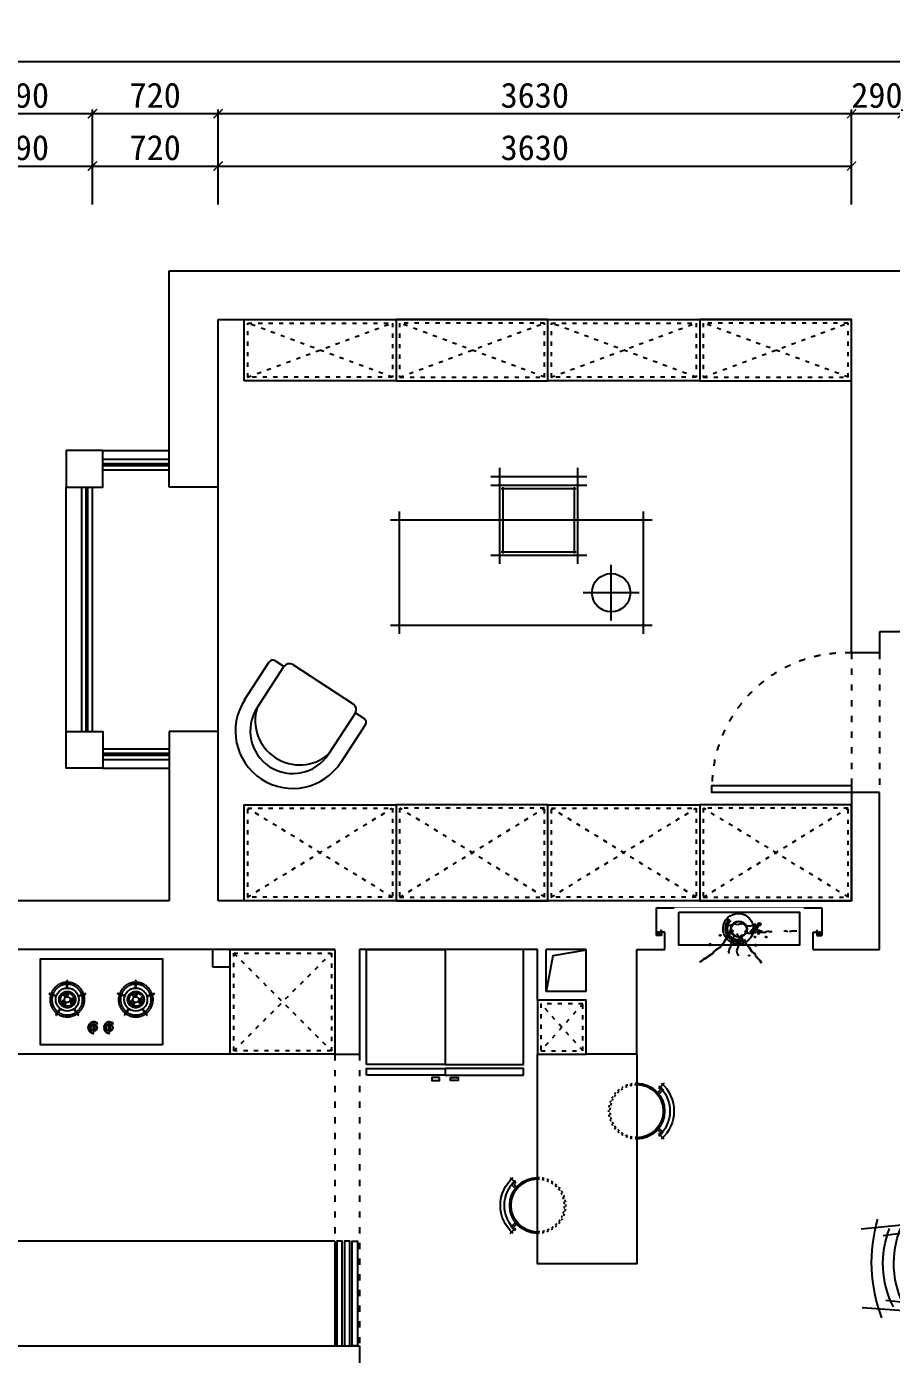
# Model space of a CAD drawing. Header units: millimetres. Extents: x -58733 to 427521, y -235734 to 553534.
# Drawn here: x 73147 to 78102, y 343737 to 351346 of the extents above; entities that cross this region are included whole.
import ezdxf

# ---------------------------------------------------------------- set-up
doc = ezdxf.new("R2010")
doc.units = ezdxf.units.MM
doc.linetypes.add('ACAD_ISO02W100', pattern=[15, 12, -3])
doc.linetypes.add('ACAD_ISO03W100', pattern=[30, 12, -18])
for name, color, linetype in [('01.墙体', 7, 'Continuous'), ('02-洁具及配件（地平图显示）', 1, 'Continuous'), ('02-活动家具', 1, 'Continuous'), ('1-活动家具粗线', 51, 'Continuous'), ('1-活动家具细线', 8, 'Continuous'), ('4平-文字', 7, 'Continuous'), ('4平-灶具', 7, 'Continuous'), ('J家具', 135, 'Continuous'), ('ZL家具内框', 251, 'Continuous'), ('ZL家具外框', 1, 'Continuous')]:
    doc.layers.add(name, color=color, linetype=linetype)
doc.styles.add('黑体', font='simhei.ttf')
doc.dimstyles.new('J', dxfattribs={"dimscale": 0.8, "dimtxt": 180, "dimasz": 65, "dimexe": 30, "dimexo": 100, "dimgap": 40, "dimtad": 1, "dimdec": 0, "dimtxsty": '黑体', "dimblk": 'ARCHTICK', "dimcen": 2.5, "dimclrd": 251, "dimclre": 251, "dimclrt": 1, "dimadec": 0, "dimazin": 0, "dimtfac": 1, "dimtdec": 0, "dimtix": 1, "dimtmove": 1, "dimatfit": 3, "dimfxl": 1, "dimarcsym": 0})

# ---------------------------------------------------------------- blocks, each defined once
blk = doc.blocks.new('G$CC743C0DE')
at = {"layer": '4平-灶具', "color": 1, "linetype": 'ACAD_ISO03W100'}
for centre, start, end in [((90, 320.8), 35.99932, 215.99932), ((217.3, 320.8), 323.99932, 143.99932), ((482.7, 320.8), 35.99932, 215.99932), ((610, 320.8), 323.99932, 143.99932), ((256.6, 199.7), 251.99932, 71.99932), ((443.4, 199.7), 107.99932, 287.99932), ((649.3, 199.7), 251.99932, 71.99932), ((153.7, 124.9), 179.99932, 359.99932), ((546.3, 124.9), 179.99932, 359.99932)]:
    blk.add_arc(centre, 1.65, start, end, dxfattribs=at)
at = {"layer": 'ZL家具内框', "linetype": 'ACAD_ISO02W100', "ltscale": 0.2}
for p, q in [((304.9, 423.7), (304.9, 426.7)), ((334.9, 395.2), (337.9, 395.2)), ((334.9, 392.2), (337.9, 392.2)), ((395.1, 423.7), (395.1, 426.7)), ((425.1, 395.2), (428.1, 395.2)), ((425.1, 392.2), (428.1, 392.2)), ((283.7, 372.4), (281.6, 370.3)), ((303.4, 363.7), (303.4, 360.7)), ((306.4, 363.7), (306.4, 360.7)), ((373.9, 372.4), (371.8, 370.3)), ((393.6, 363.7), (393.6, 360.7)), ((396.6, 363.7), (396.6, 360.7))]:
    blk.add_line(p, q, dxfattribs=at)
for centre, radius in [((153.7, 233.2), 47.3), ((153.7, 233.2), 38.5), ((153.7, 233.2), 16.5), ((546.3, 233.2), 47.3), ((546.3, 233.2), 38.5), ((546.3, 233.2), 16.5)]:
    blk.add_circle(centre, radius, dxfattribs=at)
for centre, radius, start, end in [((304.9, 393.7), 33, 2.60458, 89.99932), ((304.9, 393.7), 30, 2.86531, 89.99932), ((304.9, 393.7), 30, 272.86531, 357.13334), ((304.9, 393.7), 33, 272.60458, 357.39407), ((395.1, 393.7), 33, 2.60458, 89.99932), ((395.1, 393.7), 30, 2.86531, 89.99932), ((395.1, 393.7), 30, 272.86531, 357.13334), ((395.1, 393.7), 33, 272.60458, 357.39407), ((153.7, 233.2), 99, 126.9543, 197.04435), ((153.7, 233.2), 99, 54.9543, 125.04435), ((153.7, 233.2), 88, 55.07368, 124.92497), ((153.7, 233.2), 99, 342.9543, 53.04435), ((304.9, 393.7), 33, 224.99932, 267.39407), ((304.9, 393.7), 30, 224.99932, 267.13334), ((395.1, 393.7), 33, 224.99932, 267.39407), ((395.1, 393.7), 30, 224.99932, 267.13334), ((546.3, 233.2), 99, 126.9543, 197.04435), ((546.3, 233.2), 99, 54.9543, 125.04435), ((546.3, 233.2), 88, 55.07368, 124.92497), ((546.3, 233.2), 99, 342.9543, 53.04435), ((153.7, 233.2), 88, 127.07368, 196.92497), ((153.7, 233.2), 33, 146.47349, 179.99932), ((126.2, 233.2), 5.5, 179.99932, 359.99932), ((130.7, 248.3), 5.5, 326.47349, 146.47349), ((153.7, 233.2), 22, 146.47349, 179.99932), ((167.4, 257), 5.5, 59.99932, 239.99932), ((153.7, 233.2), 22, 26.47349, 59.99932), ((153.7, 233.2), 33, 26.47349, 59.99932), ((178.3, 245.4), 5.5, 206.47349, 26.47349), ((153.7, 233.2), 88, 343.07368, 52.92497), ((546.3, 233.2), 88, 127.07368, 196.92497), ((546.3, 233.2), 33, 146.47349, 179.99932), ((518.8, 233.2), 5.5, 179.99932, 359.99932), ((523.4, 248.3), 5.5, 326.47349, 146.47349), ((546.3, 233.2), 22, 146.47349, 179.99932), ((560.1, 257), 5.5, 59.99932, 239.99932), ((546.3, 233.2), 22, 26.47349, 59.99932), ((546.3, 233.2), 33, 26.47349, 59.99932), ((570.9, 245.4), 5.5, 206.47349, 26.47349), ((546.3, 233.2), 88, 343.07368, 52.92497), ((153.7, 233.2), 99, 198.9543, 269.04435), ((153.7, 233.2), 88, 199.07368, 268.92497), ((152, 205.7), 5.5, 86.47349, 266.47349), ((153.7, 233.2), 33, 266.47349, 299.99932), ((153.7, 233.2), 22, 266.47349, 299.99932), ((153.7, 233.2), 88, 271.07368, 340.92497), ((153.7, 233.2), 99, 270.9543, 341.04435), ((167.4, 209.3), 5.5, 299.99932, 119.99932), ((546.3, 233.2), 99, 198.9543, 269.04435), ((546.3, 233.2), 88, 199.07368, 268.92497), ((544.6, 205.7), 5.5, 86.47349, 266.47349), ((546.3, 233.2), 33, 266.47349, 299.99932), ((546.3, 233.2), 22, 266.47349, 299.99932), ((546.3, 233.2), 88, 271.07368, 340.92497), ((546.3, 233.2), 99, 270.9543, 341.04435), ((560.1, 209.3), 5.5, 299.99932, 119.99932)]:
    blk.add_arc(centre, radius, start, end, dxfattribs=at)
at = {"layer": 'ZL家具外框'}
for p, q in [((301.9, 376.4), (301.9, 410.9)), ((307.9, 376.4), (307.9, 410.9)), ((392.1, 376.4), (392.1, 410.9)), ((398.1, 376.4), (398.1, 410.9)), ((112.6, 286.9), (88.7, 319.8)), ((115.2, 288.9), (91.4, 321.7)), ((192.1, 288.9), (216, 321.7)), ((194.8, 286.9), (218.6, 319.8)), ((505.2, 286.9), (481.4, 319.8)), ((507.9, 288.9), (484, 321.7)), ((584.8, 288.9), (608.6, 321.7)), ((587.4, 286.9), (611.3, 319.8)), ((88.8, 213.8), (50.2, 201.3)), ((89.8, 210.7), (51.2, 198.1)), ((152, 165.5), (152, 124.9)), ((155.3, 165.5), (155.3, 124.9)), ((217.5, 210.7), (256.1, 198.1)), ((218.5, 213.8), (257.2, 201.3)), ((481.5, 213.8), (442.8, 201.3)), ((482.5, 210.7), (443.9, 198.1)), ((544.7, 165.5), (544.7, 124.9)), ((548, 165.5), (548, 124.9)), ((610.2, 210.7), (648.8, 198.1)), ((611.2, 213.8), (649.8, 201.3))]:
    blk.add_line(p, q, dxfattribs=at)
blk.add_lwpolyline([(0, 491.7), (700, 491.7), (700, 0), (0, 0)], close=True, dxfattribs=at)
for centre, radius in [((304.9, 393.7), 20), ((395.1, 393.7), 20), ((153.7, 233.2), 66), ((546.3, 233.2), 66)]:
    blk.add_circle(centre, radius, dxfattribs=at)
for centre, radius, start, end in [((304.9, 393.7), 18, 99.59339, 260.40526), ((304.9, 410.6), 3.01, 355.12371, 184.87494), ((304.9, 393.7), 18, 279.59339, 80.40526), ((395.1, 393.7), 18, 99.59339, 260.40526), ((395.1, 410.6), 3.01, 355.12371, 184.87494), ((395.1, 393.7), 18, 279.59339, 80.40526), ((304.9, 376.7), 3.01, 175.12371, 4.87494), ((395.1, 376.7), 3.01, 175.12371, 4.87494), ((113.9, 287.9), 1.65, 215.99932, 35.99932), ((193.4, 287.9), 1.65, 143.99932, 323.99932), ((506.6, 287.9), 1.65, 215.99932, 35.99932), ((586.1, 287.9), 1.65, 143.99932, 323.99932), ((50.7, 199.7), 1.65, 107.99932, 287.99932), ((89.3, 212.2), 1.65, 287.99932, 107.99932), ((153.7, 165.5), 1.65, 359.99932, 179.99932), ((218, 212.2), 1.65, 71.99932, 251.99932), ((482, 212.2), 1.65, 287.99932, 107.99932), ((546.3, 165.5), 1.65, 359.99932, 179.99932), ((610.7, 212.2), 1.65, 71.99932, 251.99932)]:
    blk.add_arc(centre, radius, start, end, dxfattribs=at)
blk = doc.blocks.new('A$C7C6F01A2')
at = {"color": 1}
for p, q in [((63.4, 502.2), (30.3, 72.8)), ((513.7, 506.8), (556.1, 73.3)), ((579.2, 78.4), (477.1, 77.3)), ((535.4, 79.7), (545.2, 0)), ((106.6, 73.6), (0, 72.5)), ((48, 74.8), (40.7, 2.9))]:
    blk.add_line(p, q, dxfattribs=at)
at = {"color": 251}
for p, q in [((104.3, 377.3), (69.4, 64.2)), ((475.5, 371.4), (517, 64.7))]:
    blk.add_line(p, q, dxfattribs=at)
at = {"color": 1}
blk.add_arc((277.8, -433.9), 881.3, 70.28612, 107.71963, dxfattribs=at)
at = {"color": 251}
for centre in [(276.8, -165.5), (277.5, -227.9)]:
    blk.add_arc(centre, 548.1, 64.42756, 112.75493, dxfattribs=at)
blk = doc.blocks.new('G$C234987D3')
for points in [[(657.5, 1100), (0, 1100), (0, 650), (657.5, 650)], [(720, 1100), (681.8, 1100), (681.8, 650), (720, 650)], [(657.5, 200), (0, 200), (0, 650), (657.5, 650)], [(720, 200), (681.8, 200), (681.8, 650), (720, 650)]]:
    blk.add_lwpolyline(points, close=True)
at = {"color": 251}
for points in [[(733.2, 680.9), (733.2, 724.7), (750.7, 724.7), (750.7, 680.9)], [(733.2, 619.1), (733.2, 575.3), (750.7, 575.3), (750.7, 619.1)]]:
    blk.add_lwpolyline(points, close=True, dxfattribs=at)
blk = doc.blocks.new('rtyuihhdsfhg')
for p, q in [((52866.7, 5725.6), (52902.4, 5690.6)), ((53217.9, 5725.6), (53182.2, 5690.6))]:
    blk.add_line(p, q)
at = {"color": 251}
for p, q in [((52896.6, 5713.9), (52932.4, 5678.8)), ((52906.1, 5722), (52942.1, 5686.7)), ((53178.6, 5722), (53142.5, 5686.7)), ((53188.1, 5713.9), (53152.3, 5678.8))]:
    blk.add_line(p, q, dxfattribs=at)
for radius, start, end in [(233.3, 41.34442, 138.65558), (208.3, 40.9755, 139.0245), (175, 0.20966, 179.79034)]:
    blk.add_arc((53042.3, 5553.5), radius, start, end)
blk.add_arc((53042.3, 5553.5), 166.7, 0.22014, 179.77986, dxfattribs=at)
at = {"color": 251, "linetype": 'ACAD_ISO03W100'}
blk.add_arc((53042.3, 5554.2), 175, 179.79034, 0.20966, dxfattribs=at)
at = {"color": 250, "linetype": 'ACAD_ISO03W100'}
blk.add_arc((53042.3, 5554.2), 166.7, 179.77986, 0.22014, dxfattribs=at)
blk = doc.blocks.new('_ArchTick')
at = {"color": 0, "linetype": 'ByBlock', "const_width": 0.15}
blk.add_lwpolyline([(-0.5, -0.5), (0.5, 0.5)], dxfattribs=at)
blk = doc.blocks.new('*D158')
at = {"layer": '01.墙体', "color": 251, "lineweight": -2}
for p, q in [((72733.8, 350326.9), (72733.8, 350570.9)), ((73523.8, 350326.9), (73523.8, 350570.9)), ((72733.8, 350546.9), (73523.8, 350546.9))]:
    blk.add_line(p, q, dxfattribs=at)
at = {"layer": 'Defpoints', "color": 0}
for p in [(73523.8, 350546.9), (72733.8, 350246.9), (73523.8, 350246.9)]:
    blk.add_point(p, dxfattribs=at)
at = {"layer": '01.墙体', "color": 251, "lineweight": -2, "xscale": 52, "yscale": 52, "zscale": 52, "rotation": 180}
blk.add_blockref('_ArchTick', (72733.8, 350546.9), dxfattribs=at)
at = {"layer": '01.墙体', "color": 251, "lineweight": -2, "xscale": 52, "yscale": 52, "zscale": 52}
blk.add_blockref('_ArchTick', (73523.8, 350546.9), dxfattribs=at)
at = {"layer": '01.墙体', "color": 1, "insert": (73128.8, 350651.7), "char_height": 144, "attachment_point": 5, "style": '黑体'}
blk.add_mtext('790', dxfattribs=at)
blk = doc.blocks.new('*D159')
at = {"layer": '01.墙体', "color": 251, "lineweight": -2}
for p, q in [((73523.8, 350326.9), (73523.8, 350570.9)), ((74243.8, 350326.9), (74243.8, 350570.9)), ((73523.8, 350546.9), (74243.8, 350546.9))]:
    blk.add_line(p, q, dxfattribs=at)
at = {"layer": 'Defpoints', "color": 0}
for p in [(74243.8, 350546.9), (73523.8, 350246.9), (74243.8, 350246.9)]:
    blk.add_point(p, dxfattribs=at)
at = {"layer": '01.墙体', "color": 251, "lineweight": -2, "xscale": 52, "yscale": 52, "zscale": 52, "rotation": 180}
blk.add_blockref('_ArchTick', (73523.8, 350546.9), dxfattribs=at)
at = {"layer": '01.墙体', "color": 251, "lineweight": -2, "xscale": 52, "yscale": 52, "zscale": 52}
blk.add_blockref('_ArchTick', (74243.8, 350546.9), dxfattribs=at)
at = {"layer": '01.墙体', "color": 1, "insert": (73883.8, 350651.7), "char_height": 144, "attachment_point": 5, "style": '黑体'}
blk.add_mtext('720', dxfattribs=at)
blk = doc.blocks.new('*D160')
at = {"layer": '01.墙体', "color": 251, "lineweight": -2}
for p, q in [((74243.8, 350326.9), (74243.8, 350570.9)), ((77873.8, 350326.9), (77873.8, 350570.9)), ((74243.8, 350546.9), (77873.8, 350546.9))]:
    blk.add_line(p, q, dxfattribs=at)
at = {"layer": 'Defpoints', "color": 0}
for p in [(77873.8, 350546.9), (74243.8, 350246.9), (77873.8, 350246.9)]:
    blk.add_point(p, dxfattribs=at)
at = {"layer": '01.墙体', "color": 251, "lineweight": -2, "xscale": 52, "yscale": 52, "zscale": 52, "rotation": 180}
blk.add_blockref('_ArchTick', (74243.8, 350546.9), dxfattribs=at)
at = {"layer": '01.墙体', "color": 251, "lineweight": -2, "xscale": 52, "yscale": 52, "zscale": 52}
blk.add_blockref('_ArchTick', (77873.8, 350546.9), dxfattribs=at)
at = {"layer": '01.墙体', "color": 1, "insert": (76058.8, 350651.7), "char_height": 144, "attachment_point": 5, "style": '黑体'}
blk.add_mtext('3630', dxfattribs=at)
blk = doc.blocks.new('*D169')
at = {"layer": '01.墙体', "color": 251, "lineweight": -2}
for p, q in [((77873.8, 350326.9), (77873.8, 350870.9)), ((78163.8, 350326.9), (78163.8, 350870.9)), ((77873.8, 350846.9), (77821.8, 350846.9)), ((78163.8, 350846.9), (77873.8, 350846.9)), ((78163.8, 350846.9), (78215.8, 350846.9))]:
    blk.add_line(p, q, dxfattribs=at)
at = {"layer": 'Defpoints', "color": 0}
for p in [(77873.8, 350846.9), (77873.8, 350246.9), (78163.8, 350246.9)]:
    blk.add_point(p, dxfattribs=at)
at = {"layer": '01.墙体', "color": 251, "lineweight": -2, "xscale": 52, "yscale": 52, "zscale": 52}
blk.add_blockref('_ArchTick', (77873.8, 350846.9), dxfattribs=at)
at = {"layer": '01.墙体', "color": 251, "lineweight": -2, "xscale": 52, "yscale": 52, "zscale": 52, "rotation": 180}
blk.add_blockref('_ArchTick', (78163.8, 350846.9), dxfattribs=at)
at = {"layer": '01.墙体', "color": 1, "insert": (78018.8, 350951.7), "char_height": 144, "attachment_point": 5, "style": '黑体'}
blk.add_mtext('290', dxfattribs=at)
blk = doc.blocks.new('*D170')
at = {"layer": '01.墙体', "color": 251, "lineweight": -2}
for p, q in [((74243.8, 350326.9), (74243.8, 350870.9)), ((77873.8, 350326.9), (77873.8, 350870.9)), ((77873.8, 350846.9), (74243.8, 350846.9))]:
    blk.add_line(p, q, dxfattribs=at)
at = {"layer": 'Defpoints', "color": 0}
for p in [(74243.8, 350846.9), (74243.8, 350246.9), (77873.8, 350246.9)]:
    blk.add_point(p, dxfattribs=at)
at = {"layer": '01.墙体', "color": 251, "lineweight": -2, "xscale": 52, "yscale": 52, "zscale": 52, "rotation": 180}
blk.add_blockref('_ArchTick', (74243.8, 350846.9), dxfattribs=at)
at = {"layer": '01.墙体', "color": 251, "lineweight": -2, "xscale": 52, "yscale": 52, "zscale": 52}
blk.add_blockref('_ArchTick', (77873.8, 350846.9), dxfattribs=at)
at = {"layer": '01.墙体', "color": 1, "insert": (76058.8, 350951.7), "char_height": 144, "attachment_point": 5, "style": '黑体'}
blk.add_mtext('3630', dxfattribs=at)
blk = doc.blocks.new('*D171')
at = {"layer": '01.墙体', "color": 251, "lineweight": -2}
for p, q in [((73523.8, 350326.9), (73523.8, 350870.9)), ((74243.8, 350326.9), (74243.8, 350870.9)), ((74243.8, 350846.9), (73523.8, 350846.9))]:
    blk.add_line(p, q, dxfattribs=at)
at = {"layer": 'Defpoints', "color": 0}
for p in [(73523.8, 350846.9), (73523.8, 350246.9), (74243.8, 350246.9)]:
    blk.add_point(p, dxfattribs=at)
at = {"layer": '01.墙体', "color": 251, "lineweight": -2, "xscale": 52, "yscale": 52, "zscale": 52, "rotation": 180}
blk.add_blockref('_ArchTick', (73523.8, 350846.9), dxfattribs=at)
at = {"layer": '01.墙体', "color": 251, "lineweight": -2, "xscale": 52, "yscale": 52, "zscale": 52}
blk.add_blockref('_ArchTick', (74243.8, 350846.9), dxfattribs=at)
at = {"layer": '01.墙体', "color": 1, "insert": (73883.8, 350951.7), "char_height": 144, "attachment_point": 5, "style": '黑体'}
blk.add_mtext('720', dxfattribs=at)
blk = doc.blocks.new('*D172')
at = {"layer": '01.墙体', "color": 251, "lineweight": -2}
for p, q in [((72733.8, 350326.9), (72733.8, 350870.9)), ((73523.8, 350326.9), (73523.8, 350870.9)), ((73523.8, 350846.9), (72733.8, 350846.9))]:
    blk.add_line(p, q, dxfattribs=at)
at = {"layer": 'Defpoints', "color": 0}
for p in [(72733.8, 350846.9), (72733.8, 350246.9), (73523.8, 350246.9)]:
    blk.add_point(p, dxfattribs=at)
at = {"layer": '01.墙体', "color": 251, "lineweight": -2, "xscale": 52, "yscale": 52, "zscale": 52, "rotation": 180}
blk.add_blockref('_ArchTick', (72733.8, 350846.9), dxfattribs=at)
at = {"layer": '01.墙体', "color": 251, "lineweight": -2, "xscale": 52, "yscale": 52, "zscale": 52}
blk.add_blockref('_ArchTick', (73523.8, 350846.9), dxfattribs=at)
at = {"layer": '01.墙体', "color": 1, "insert": (73128.8, 350951.7), "char_height": 144, "attachment_point": 5, "style": '黑体'}
blk.add_mtext('790', dxfattribs=at)
blk = doc.blocks.new('*D175')
at = {"layer": '01.墙体', "color": 251, "lineweight": -2}
for p, q in [((71823.8, 350326.9), (71823.8, 351170.9)), ((85193.8, 350326.9), (85193.8, 351170.9)), ((71823.8, 351146.9), (85193.8, 351146.9))]:
    blk.add_line(p, q, dxfattribs=at)
at = {"layer": 'Defpoints', "color": 0}
for p in [(85193.8, 351146.9), (71823.8, 350246.9), (85193.8, 350246.9)]:
    blk.add_point(p, dxfattribs=at)
at = {"layer": '01.墙体', "color": 251, "lineweight": -2, "xscale": 52, "yscale": 52, "zscale": 52, "rotation": 180}
blk.add_blockref('_ArchTick', (71823.8, 351146.9), dxfattribs=at)
at = {"layer": '01.墙体', "color": 251, "lineweight": -2, "xscale": 52, "yscale": 52, "zscale": 52}
blk.add_blockref('_ArchTick', (85193.8, 351146.9), dxfattribs=at)
at = {"layer": '01.墙体', "color": 1, "insert": (78508.8, 351251.7), "char_height": 144, "attachment_point": 5, "style": '黑体'}
blk.add_mtext('13370', dxfattribs=at)
blk = doc.blocks.new('海龍01074094')
for p, q in [((-338.7, -356.6), (-32.7, -52)), ((21.1, -52.1), (66.1, -7.3)), ((291.4, -196), (100.6, -6.1)), ((101.5, -7.4), (171.8, -78)), ((-338.9, -410.5), (-383.9, -455.3)), ((-194, -681.5), (-383.9, -490.7))]:
    blk.add_line(p, q)
at = {"color": 251}
for p, q in [((21.1, -52.1), (228.7, -260.6)), ((-131.3, -619), (-338.9, -410.5))]:
    blk.add_line(p, q, dxfattribs=at)
for centre, radius, start, end in [((-5.9, -79), 38.1, 44.87262, 134.87262), ((83.8, -25), 25, 44.87262, 134.87262), ((48.7, -439.8), 342.5, 224.87262, 44.87262), ((-311.9, -383.6), 38.1, 134.87262, 224.87262), ((-366.2, -473), 25, 134.87262, 224.87262)]:
    blk.add_arc(centre, radius, start, end)
for centre, radius, start, end in [((48.7, -439.8), 254, 224.87262, 44.87262), ((-3.5, -387.3), 264.6, 241.13283, 28.61242)]:
    blk.add_arc(centre, radius, start, end, dxfattribs=at)
blk = doc.blocks.new('A$C331330E7')
for p, q in [((505.6, 628.7), (-44.4, 628.7)), ((5.6, 678.7), (5.6, 128.7)), ((455.6, 128.7), (455.6, 678.7)), ((505.6, 578.7), (-44.4, 578.7)), ((445.6, 558.7), (15.6, 558.7)), ((25.6, 568.7), (25.6, 188.7)), ((435.6, 188.7), (435.6, 568.7)), ((-569.4, 428.7), (-569.4, -271.3)), ((830.6, -271.3), (830.6, 428.7)), ((880.6, 378.7), (-619.4, 378.7)), ((-44.4, 178.7), (505.6, 178.7)), ((15.6, 198.7), (445.6, 198.7)), ((645.6, -196.3), (645.6, 123.7)), ((805.6, -36.3), (485.6, -36.3)), ((-619.4, -221.3), (880.6, -221.3))]:
    blk.add_line(p, q)
blk.add_circle((645.6, -36.3), 110)

msp = doc.modelspace()

# ---------------------------------------------------------------- linework, layer by layer
at = {"color": 2}
for p, q in [((76759.1, 346141.2), (76785.1, 346167.1)), ((76778.1, 346141.2), (76759.1, 346160.2)), ((76785.1, 346167.1), (76777.7, 346167.1)), ((76785.1, 346167.1), (76785.1, 346159.8)), ((77698.4, 346141.2), (77672.5, 346167.1)), ((77672.5, 346167.1), (77672.5, 346159.8)), ((77672.5, 346167.1), (77679.8, 346167.1)), ((77679.4, 346141.2), (77698.4, 346160.2))]:
    msp.add_line(p, q, dxfattribs=at)
for centre in [(76768.6, 346150.7), (77688.9, 346150.7)]:
    msp.add_circle(centre, 8, dxfattribs=at)
at = {"layer": '01.墙体'}
for p, q in [((73963.8, 348706.9), (73963.8, 349946.9)), ((73963.8, 349946.9), (84753.8, 349946.9)), ((74243.8, 349666.9), (77873.8, 349666.9)), ((74243.8, 348706.9), (74243.8, 349666.9)), ((77873.8, 347756.9), (77873.8, 349666.9)), ((74243.8, 348706.9), (73963.8, 348706.9)), ((79303.8, 347876.9), (78033.8, 347876.9)), ((78033.8, 347876.9), (78033.8, 347756.9)), ((78033.8, 347756.9), (77873.8, 347756.9)), ((74243.8, 347306.9), (73963.8, 347306.9)), ((73963.8, 347306.9), (73963.8, 346336.9)), ((74243.8, 346336.9), (74243.8, 347306.9)), ((78033.8, 346956.9), (77873.8, 346956.9)), ((77873.8, 346956.9), (77873.8, 346336.9)), ((78033.8, 346056.9), (78033.8, 346956.9)), ((73963.8, 346336.9), (72413.8, 346336.9)), ((77873.8, 346336.9), (74243.8, 346336.9)), ((76753.8, 346296.9), (77703.8, 346296.9)), ((76753.8, 346296.9), (76753.8, 346136.9)), ((77703.8, 346296.9), (77703.8, 346136.9)), ((76803.8, 346156.9), (76783.8, 346156.9)), ((76783.8, 346156.9), (76783.8, 346136.9)), ((76803.8, 346056.9), (76803.8, 346156.9)), ((77653.8, 346056.9), (77653.8, 346156.9)), ((77653.8, 346156.9), (77673.8, 346156.9)), ((77673.8, 346156.9), (77673.8, 346136.9)), ((76783.8, 346136.9), (76753.8, 346136.9)), ((77673.8, 346136.9), (77703.8, 346136.9)), ((74913.8, 346056.9), (72733.8, 346056.9)), ((74213.8, 345956.9), (74213.8, 346056.9)), ((74313.8, 345956.9), (74313.8, 346056.9)), ((74913.8, 346056.9), (74913.8, 345456.9)), ((76073.8, 346056.9), (75053.8, 346056.9)), ((75053.8, 346056.9), (75053.8, 345456.9)), ((76073.8, 345766.9), (76073.8, 346056.9)), ((76643.8, 346056.9), (76753.8, 346056.9)), ((76643.8, 345456.9), (76643.8, 346056.9)), ((76753.8, 346056.9), (76803.8, 346056.9)), ((77653.8, 346056.9), (78033.8, 346056.9)), ((74313.8, 345956.9), (74213.8, 345956.9)), ((76353.8, 345766.9), (76073.8, 345766.9)), ((76353.8, 345456.9), (76353.8, 345766.9)), ((74913.8, 345456.9), (75053.8, 345456.9)), ((76643.8, 345456.9), (76353.8, 345456.9)), ((72733.8, 343786.9), (75053.8, 343786.9)), ((75053.8, 343786.9), (75053.8, 343546.9))]:
    msp.add_line(p, q, dxfattribs=at)
at = {"layer": '01.墙体', "color": 8}
for p, q in [((73583.8, 348916.9), (73963.8, 348916.9)), ((73583.8, 348841.9), (73963.8, 348841.9)), ((73583.8, 348831.9), (73963.8, 348831.9)), ((73373.8, 347306.9), (73373.8, 348706.9)), ((73488.8, 347306.9), (73488.8, 348706.9)), ((73498.8, 347306.9), (73498.8, 348706.9)), ((74243.8, 347306.9), (74243.8, 348706.9)), ((73583.8, 347181.9), (73963.8, 347181.9)), ((73583.8, 347171.9), (73963.8, 347171.9)), ((73583.8, 347096.9), (73963.8, 347096.9)), ((76353.8, 346056.9), (76123.8, 346056.9)), ((76123.8, 345816.9), (76123.8, 346056.9)), ((76353.8, 345816.9), (76353.8, 346056.9)), ((76353.8, 345816.9), (76123.8, 345816.9))]:
    msp.add_line(p, q, dxfattribs=at)
at = {"layer": '01.墙体', "color": 1}
for p, q in [((73583.8, 348866.9), (73963.8, 348866.9)), ((73583.8, 348806.9), (73963.8, 348806.9)), ((73463.8, 347306.9), (73463.8, 348706.9)), ((73523.8, 347306.9), (73523.8, 348706.9)), ((73583.8, 347206.9), (73963.8, 347206.9)), ((73583.8, 347146.9), (73963.8, 347146.9))]:
    msp.add_line(p, q, dxfattribs=at)
at = {"layer": '01.墙体'}
for points in [[(73373.8, 348706.9), (73583.8, 348706.9), (73583.8, 348916.9), (73373.8, 348916.9)], [(73373.8, 347306.9), (73583.8, 347306.9), (73583.8, 347096.9), (73373.8, 347096.9)]]:
    msp.add_lwpolyline(points, close=True, dxfattribs=at)
at = {"layer": '01.墙体', "color": 8}
msp.add_lwpolyline([(76353.8, 346054.1), (76162.7, 346021.1), (76123.8, 345816.9)], dxfattribs=at)
at = {"layer": '02-活动家具', "color": 251, "linetype": 'ACAD_ISO03W100', "ltscale": 2}
for p, q in [((74411.5, 349336.9), (75241.5, 349646.9)), ((75243.8, 349336.9), (74413.8, 349646.9)), ((75283.8, 349336.9), (76113.8, 349646.9)), ((76116, 349336.9), (75286, 349646.9)), ((76151.5, 349336.9), (76981.5, 349646.9)), ((76983.8, 349336.9), (76153.8, 349646.9)), ((77023.8, 349336.9), (77853.8, 349646.9)), ((77856, 349336.9), (77026, 349646.9)), ((74411.5, 346356.9), (75241.5, 346866.9)), ((75243.8, 346356.9), (74413.8, 346866.9)), ((75283.8, 346356.9), (76113.8, 346866.9)), ((76116, 346356.9), (75286, 346866.9)), ((76151.5, 346356.9), (76981.5, 346866.9)), ((76983.8, 346356.9), (76153.8, 346866.9)), ((77023.8, 346356.9), (77853.8, 346866.9)), ((77856, 346356.9), (77026, 346866.9)), ((74333.8, 345476.9), (74893.8, 346036.9)), ((74333.8, 346036.9), (74893.8, 345476.9)), ((76333.8, 345476.9), (76093.8, 345746.9)), ((76333.8, 345746.9), (76093.8, 345476.9))]:
    msp.add_line(p, q, dxfattribs=at)
at = {"layer": '02-活动家具', "color": 8, "linetype": 'ACAD_ISO03W100', "ltscale": 3}
for p, q in [((77873.8, 347756.9), (77873.8, 346956.9)), ((78033.8, 347756.9), (78033.8, 346956.9)), ((74913.8, 345456.9), (74913.8, 344386.9)), ((75053.8, 345456.9), (75053.8, 343786.9))]:
    msp.add_line(p, q, dxfattribs=at)
at = {"layer": '02-活动家具'}
for p, q in [((74913.8, 345456.9), (72423.8, 345456.9)), ((74913.8, 344386.9), (72423.8, 344386.9)), ((74913.8, 344386.9), (74913.8, 343786.9))]:
    msp.add_line(p, q, dxfattribs=at)
for points in [[(74393.8, 349316.9), (74393.8, 349666.9), (75263.8, 349666.9), (75263.8, 349316.9)], [(76133.8, 349316.9), (76133.8, 349666.9), (75263.8, 349666.9), (75263.8, 349316.9)], [(76133.8, 349316.9), (76133.8, 349666.9), (77003.8, 349666.9), (77003.8, 349316.9)], [(77873.8, 349316.9), (77873.8, 349666.9), (77003.8, 349666.9), (77003.8, 349316.9)], [(77873.8, 346956.9), (77073.8, 346956.9), (77073.8, 346996.9), (77873.8, 346996.9)], [(74393.8, 346336.9), (74393.8, 346886.9), (75263.8, 346886.9), (75263.8, 346336.9)], [(76133.8, 346336.9), (76133.8, 346886.9), (75263.8, 346886.9), (75263.8, 346336.9)], [(76133.8, 346336.9), (76133.8, 346886.9), (77003.8, 346886.9), (77003.8, 346336.9)], [(77873.8, 346336.9), (77873.8, 346886.9), (77003.8, 346886.9), (77003.8, 346336.9)], [(74913.8, 346056.9), (74913.8, 345456.9), (74313.8, 345456.9), (74313.8, 346056.9)], [(76073.8, 345766.9), (76073.8, 345456.9), (76353.8, 345456.9), (76353.8, 345766.9)], [(74925.3, 343786.9), (74955.3, 343786.9), (74955.3, 344386.9), (74925.3, 344386.9)], [(74969, 343786.9), (74999, 343786.9), (74999, 344386.9), (74969, 344386.9)], [(75042.6, 343786.9), (75012.6, 343786.9), (75012.6, 344386.9), (75042.6, 344386.9)]]:
    msp.add_lwpolyline(points, close=True, dxfattribs=at)
at = {"layer": '02-活动家具', "color": 251, "linetype": 'ACAD_ISO03W100', "ltscale": 2}
for points in [[(74413.8, 349336.9), (74413.8, 349646.9), (75243.8, 349646.9), (75243.8, 349336.9)], [(76113.8, 349336.9), (76113.8, 349646.9), (75283.8, 349646.9), (75283.8, 349336.9)], [(76153.8, 349336.9), (76153.8, 349646.9), (76983.8, 349646.9), (76983.8, 349336.9)], [(77853.8, 349336.9), (77853.8, 349646.9), (77023.8, 349646.9), (77023.8, 349336.9)], [(74413.8, 346356.9), (74413.8, 346866.9), (75243.8, 346866.9), (75243.8, 346356.9)], [(76113.8, 346356.9), (76113.8, 346866.9), (75283.8, 346866.9), (75283.8, 346356.9)], [(76153.8, 346356.9), (76153.8, 346866.9), (76983.8, 346866.9), (76983.8, 346356.9)], [(77853.8, 346356.9), (77853.8, 346866.9), (77023.8, 346866.9), (77023.8, 346356.9)], [(74893.8, 346036.9), (74893.8, 345476.9), (74333.8, 345476.9), (74333.8, 346036.9)], [(76093.8, 345746.9), (76093.8, 345476.9), (76333.8, 345476.9), (76333.8, 345746.9)]]:
    msp.add_lwpolyline(points, close=True, dxfattribs=at)
at = {"layer": '02-活动家具'}
msp.add_lwpolyline([(76643.8, 345456.9), (76643.8, 344256.9), (76073.8, 344256.9), (76073.8, 345456.9)], dxfattribs=at)
at = {"layer": '02-活动家具', "color": 8, "linetype": 'ACAD_ISO03W100', "ltscale": 3}
msp.add_arc((77844.3, 346986.9), 770.6, 87.80597, 179.25642, dxfattribs=at)
at = {"layer": '1-活动家具细线', "linetype": 'ByBlock'}
for p, q in [((77027.4, 346003.6), (77007, 345987.5)), ((77028, 346002.4), (77007.7, 345986.4)), ((77033.6, 346005.2), (77027.4, 346003.6)), ((77034.1, 346004.1), (77028, 346002.4)), ((77330.7, 346012.2), (77346.9, 345996.4)), ((77331.5, 346013.1), (77347.9, 345997.2)), ((77346.9, 345996.4), (77356, 345980.8)), ((77347.9, 345997.2), (77357, 345981.4)), ((77007, 345987.5), (77002.4, 345985.4)), ((77007.7, 345986.4), (77002.9, 345984.3))]:
    msp.add_line(p, q, dxfattribs=at)

# ---------------------------------------------------------------- block references
at = {"layer": '02-洁具及配件（地平图显示）', "ltscale": 0.8, "rotation": 270}
msp.add_blockref('G$C234987D3', (74894.4, 346056.9), dxfattribs=at)
at = {"layer": '02-活动家具'}
msp.add_blockref('A$C331330E7', (75850.6, 348138.2), dxfattribs=at)
for name, p, xscale, yscale, zscale, rotation in [('海龍01074094', (75075.2, 347443.9), 0.9599999999998331, 0.9599999999998331, 0.9599999999998331, 282.1160210505735), ('rtyuihhdsfhg', (71565.2, 296635.7), -0.9142857142869616, 0.9142857142869616, 0.9142857142857143, 270), ('rtyuihhdsfhg', (81152.5, 393086.7), -0.9142857142869616, 0.9142857142869616, 0.9142857142857143, 89.9999999999999)]:
    msp.add_blockref(name, p, dxfattribs=dict(at, xscale=xscale, yscale=yscale, zscale=zscale, rotation=rotation))
at = {"layer": '4平-文字', "color": 0, "rotation": 180}
msp.add_blockref('G$CC743C0DE', (73926.5, 346003.6), dxfattribs=at)
at = {"layer": 'J家具', "xscale": -1, "rotation": 91.36120564624899}
msp.add_blockref('A$C7C6F01A2', (78429.6, 344531.6), dxfattribs=at)

# ---------------------------------------------------------------- dimensions: what is measured, and where the dimension line sits
at = {"layer": '01.墙体', "color": 4}
for base, p1, p2, picture, middle in [((85193.8, 351146.9), (71823.8, 350246.9), (85193.8, 350246.9), '*D175', (78508.8, 351251.7)), ((72733.8, 350846.9), (73523.8, 350246.9), (72733.8, 350246.9), '*D172', (73128.8, 350951.7)), ((73523.8, 350846.9), (74243.8, 350246.9), (73523.8, 350246.9), '*D171', (73883.8, 350951.7)), ((74243.8, 350846.9), (77873.8, 350246.9), (74243.8, 350246.9), '*D170', (76058.8, 350951.7)), ((77873.8, 350846.9), (78163.8, 350246.9), (77873.8, 350246.9), '*D169', (78018.8, 350951.7)), ((73523.8, 350546.9), (72733.8, 350246.9), (73523.8, 350246.9), '*D158', (73128.8, 350651.7)), ((74243.8, 350546.9), (73523.8, 350246.9), (74243.8, 350246.9), '*D159', (73883.8, 350651.7)), ((77873.8, 350546.9), (74243.8, 350246.9), (77873.8, 350246.9), '*D160', (76058.8, 350651.7))]:
    dim = msp.add_linear_dim(base=base, p1=p1, p2=p2, dimstyle='J', dxfattribs=at)
    dim.commit()
    dim.dimension.update_dxf_attribs({"geometry": picture, "text_midpoint": middle})

# ---------------------------------------------------------------- next in the draw order: wipeouts: each hides what was drawn before it
msp.add_wipeout([(76858.1, 346296.9), (76858.1, 346056.9), (77599.4, 346056.9), (77599.4, 346296.9)]).dxf.layer = '02-活动家具'

# ---------------------------------------------------------------- next in the draw order: linework, layer by layer
at = {"layer": '1-活动家具粗线'}
for centre, major_axis, start_param, end_param in [((77121.1, 346138.6), (-2.4, 2.4), 4.524968235213924, 10.80815354239351), ((77185.2, 346162.1), (-5.47, 5.47), 4.524968235213948, 10.80815354239353), ((77345.8, 346201.4), (-5.92, 5.92), 4.524968235213898, 10.80815354239348), ((77063, 346084.6), (-3.39, 3.39), 4.52496823521362, 10.8081535423932), ((77319.4, 346129.2), (-2.4, 2.4), 4.524968235214049, 10.80815354239363), ((77323.9, 346081.9), (-3.12, 3.12), 4.524968235213862, 10.80815354239345), ((77384.5, 346128.8), (-2.4, 2.4), 4.524968235214043, 10.80815354239363), ((77287, 346023), (-1.52, 1.52), 4.524968235213783, 10.80815354239337)]:
    msp.add_ellipse(centre, major_axis=major_axis, ratio=1, start_param=start_param, end_param=end_param, dxfattribs=at)
at = {"layer": '1-活动家具细线', "linetype": 'ByBlock'}
for p, q in [((77161.4, 346199.1), (77148.2, 346206.8)), ((77166.8, 346143), (77159.4, 346123.5)), ((77167.8, 346142.2), (77160.5, 346122.9)), ((77175.3, 346193), (77161.4, 346199.1)), ((77191, 346158.5), (77166.8, 346143)), ((77191.8, 346157.6), (77167.8, 346142.2)), ((77182.4, 346196.3), (77175.3, 346193)), ((77200.9, 346203), (77182.4, 346196.3)), ((77200.2, 346144.7), (77201.4, 346131.9)), ((77222.9, 346199.6), (77200.9, 346203)), ((77215.4, 346149), (77230.9, 346116.5)), ((77239.1, 346204.1), (77222.9, 346199.6)), ((77247.7, 346212.8), (77236.5, 346199.6)), ((77248.9, 346212.2), (77237.4, 346198.8)), ((77243.1, 346207.9), (77239.1, 346204.1)), ((77241.1, 346142.2), (77242.6, 346133.9)), ((77242.2, 346142.5), (77243.9, 346133.2)), ((77274.9, 346191.1), (77243.1, 346207.9)), ((77260.9, 346161.6), (77268.6, 346158.1)), ((77261.4, 346162.7), (77269.9, 346158.9)), ((77268.6, 346158.1), (77268.3, 346154.5)), ((77268.3, 346154.5), (77282.8, 346151.3)), ((77269.9, 346158.9), (77269.6, 346155.5)), ((77269.6, 346155.5), (77283, 346152.5)), ((77296.6, 346191.4), (77274.9, 346191.1)), ((77282.8, 346151.3), (77296.7, 346149.5)), ((77283, 346152.5), (77296.6, 346150.8)), ((77299.3, 346168), (77291, 346158.5)), ((77300.1, 346167.1), (77291.8, 346157.6)), ((77306.7, 346198.1), (77296.6, 346191.4)), ((77296.6, 346150.8), (77320.7, 346157)), ((77296.7, 346149.5), (77320.9, 346155.8)), ((77321.9, 346183.9), (77299.3, 346168)), ((77322.8, 346183), (77300.1, 346167.1)), ((77302.9, 346166.5), (77300.2, 346144.7)), ((77306.8, 346171.8), (77302.9, 346166.5)), ((77325.6, 346203.4), (77306.7, 346198.1)), ((77322.8, 346203.2), (77306.8, 346171.8)), ((77308.1, 346199.8), (77326.6, 346172.3)), ((77309.1, 346200.5), (77327.4, 346173.4)), ((77316.6, 346170.6), (77315.4, 346149)), ((77323.6, 346180.4), (77316.6, 346170.6)), ((77320.7, 346157), (77346.6, 346158.9)), ((77320.9, 346155.8), (77346.6, 346157.7)), ((77324.8, 346187.5), (77321.9, 346183.9)), ((77325.7, 346186.6), (77322.8, 346183)), ((77329.7, 346199), (77323.6, 346180.4)), ((77332.1, 346194.2), (77324.8, 346187.5)), ((77333, 346193.3), (77325.7, 346186.6)), ((77326.6, 346172.3), (77360.9, 346161.6)), ((77327.4, 346173.4), (77361.4, 346162.7)), ((77342.3, 346207.4), (77330.3, 346176.5)), ((77330.3, 346176.5), (77341.1, 346142.2)), ((77343.4, 346206.9), (77331.6, 346176.4)), ((77331.6, 346176.4), (77342.2, 346142.5)), ((77336.5, 346199.6), (77332.1, 346194.2)), ((77337.4, 346198.8), (77333, 346193.3)), ((77346.6, 346158.9), (77374.4, 346156.6)), ((77346.6, 346157.7), (77374.6, 346155.3)), ((77374.4, 346156.6), (77386.6, 346160.9)), ((77374.6, 346155.3), (77387.3, 346159.9)), ((77387.3, 346159.9), (77392.4, 346164.8)), ((77392.4, 346164.8), (77408.2, 346158.5)), ((77408.2, 346158.5), (77418.8, 346161)), ((77408.3, 346159.8), (77418.5, 346162.2)), ((77486.6, 346160.9), (77492.1, 346166.3)), ((77492.1, 346166.3), (77508.3, 346159.8)), ((77518.5, 346162.2), (77541, 346166.6)), ((77518.8, 346161), (77541, 346165.4)), ((77541, 346166.6), (77559.1, 346165.1)), ((77541, 346165.4), (77559, 346163.8)), ((77117.7, 346067.1), (77109.3, 346063.4)), ((77118.4, 346066.1), (77109.9, 346062.3)), ((77130.8, 346083.2), (77117.7, 346067.1)), ((77131.7, 346082.4), (77118.4, 346066.1)), ((77141.5, 346097.1), (77130.8, 346083.2)), ((77142.6, 346096.5), (77131.7, 346082.4)), ((77146.1, 346107.2), (77141.5, 346097.1)), ((77147.2, 346106.6), (77142.6, 346096.5)), ((77159.4, 346123.5), (77146.1, 346107.2)), ((77160.5, 346122.9), (77147.2, 346106.6)), ((77175.2, 346064.3), (77171.3, 346056.1)), ((77179.1, 346075.2), (77175.2, 346064.3)), ((77180.7, 346087), (77179.1, 346075.2)), ((77183.2, 346094), (77180.7, 346087)), ((77184.6, 346095.3), (77183.2, 346094)), ((77184.7, 346101.2), (77184.6, 346095.3)), ((77190, 346106.4), (77184.7, 346101.2)), ((77194.8, 346125.5), (77190, 346106.4)), ((77201.4, 346131.9), (77194.8, 346125.5)), ((77224.4, 346074.5), (77217, 346056.3)), ((77227, 346112.7), (77221.8, 346096.6)), ((77221.8, 346096.6), (77224.4, 346074.5)), ((77230.9, 346116.5), (77227, 346112.7)), ((77242.6, 346133.9), (77239.4, 346132.1)), ((77239.4, 346132.1), (77245.1, 346118.3)), ((77243.9, 346133.2), (77241, 346131.6)), ((77241, 346131.6), (77246.2, 346118.8)), ((77245.1, 346118.3), (77251.5, 346105.9)), ((77246.2, 346118.8), (77252.5, 346106.7)), ((77251.5, 346105.9), (77270.5, 346089.6)), ((77252.5, 346106.7), (77271.4, 346090.4)), ((77270.5, 346089.6), (77286.7, 346069.6)), ((77271.4, 346090.4), (77287.7, 346070.3)), ((77286.7, 346069.6), (77300.8, 346045.2)), ((77287.7, 346070.3), (77301.7, 346046.1)), ((77057.5, 346022.8), (77033.6, 346005.2)), ((77058.2, 346021.8), (77034.1, 346004.1)), ((77075.6, 346033.2), (77057.5, 346022.8)), ((77076.4, 346032.3), (77058.2, 346021.8)), ((77086.8, 346046.2), (77075.6, 346033.2)), ((77087.7, 346045.4), (77076.4, 346032.3)), ((77095.7, 346054.9), (77086.8, 346046.2)), ((77096.4, 346053.9), (77087.7, 346045.4)), ((77109.3, 346063.4), (77095.7, 346054.9)), ((77109.9, 346062.3), (77096.4, 346053.9)), ((77171.2, 346050.3), (77166.9, 346042.8)), ((77166.9, 346042.8), (77171, 346040.7)), ((77171, 346040.7), (77173.9, 346039.2)), ((77171.3, 346056.1), (77171.2, 346050.3)), ((77217, 346056.3), (77213.4, 346049.3)), ((77213.4, 346049.3), (77218.9, 346035.2)), ((77218.9, 346035.2), (77226.1, 346021.7)), ((77300.8, 346045.2), (77311.8, 346037.4)), ((77301.7, 346046.1), (77312.3, 346038.6)), ((77311.8, 346037.4), (77318.7, 346036.1)), ((77312.3, 346038.6), (77319.7, 346037.1)), ((77318.7, 346036.1), (77322.6, 346019.4)), ((77319.7, 346037.1), (77323.7, 346020.1)), ((77322.6, 346019.4), (77330.7, 346012.2)), ((77323.7, 346020.1), (77331.5, 346013.1))]:
    msp.add_line(p, q, dxfattribs=at)
at = {"layer": '1-活动家具细线', "ltscale": 0.01}
msp.add_lwpolyline([(76883.1, 346271.9), (77574.4, 346271.9), (77574.4, 346081.9), (76883.1, 346081.9)], close=True, dxfattribs=at)
at = {"layer": '1-活动家具细线', "linetype": 'ByBlock'}
for centre, major_axis, start_param, end_param in [((77224.3, 346176.8), (-86.2, 13.7), 3.645012344385706, 9.928197651565291), ((77224.3, 346176.8), (-74.1, 11.7), 5.62868, 8.585742), ((77224.3, 346176.8), (-71, 11.2), 5.628863, 8.438473), ((77224.3, 346176.8), (-61.9, 9.8), 5.628954, 8.24266), ((77228, 346174.1), (-46, 7.3), 3.64666720094377, 9.929852508123355), ((77228, 346174.1), (-42.9, 6.8), 3.651932, 9.935117)]:
    msp.add_ellipse(centre, major_axis=major_axis, ratio=1, start_param=start_param, end_param=end_param, dxfattribs=at)

doc.saveas('drawing.dxf')
